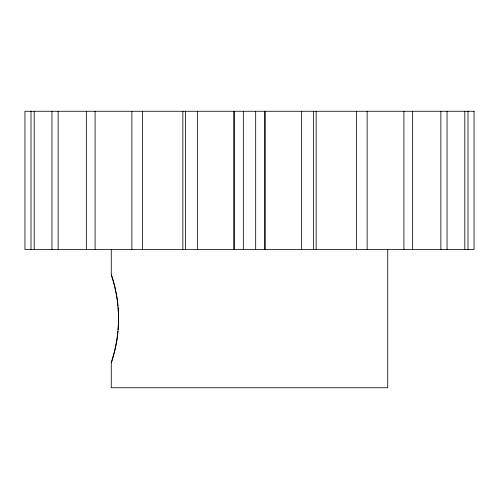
<?xml version="1.0" encoding="UTF-8"?>
<svg xmlns="http://www.w3.org/2000/svg" width="499" height="499" viewBox="0 0 499 499"><rect width="100%" height="100%" fill="white"/><g stroke="black" fill="none" stroke-linecap="round" stroke-linejoin="round"><path stroke-width="0.75" d="M387.735 249.5L387.735 387.735L111.265 387.735L111.265 362.835L114.028 353.417A44.885 9.793 90 0 0 115.375 347.684L116.286 343.275A43.457 12.126 -90 0 0 117.982 330.718M111.265 249.5L111.265 274.406L112.356 277.931A44.966 7.036 90 0 1 113.516 281.891L114.028 283.819A44.885 9.793 90 0 1 115.375 289.551L116.286 293.961A43.457 12.126 90 0 1 117.982 306.517M111.302 362.842L111.601 361.844A44.517 4.192 -90 0 0 112.356 359.317A44.91 7.023 -90 0 0 113.516 355.344L113.94 353.722A44.916 9.799 90 0 0 115.3 348.059L116.205 343.686A43.5 12.138 -90 0 0 117.939 331.199M111.302 274.4L111.601 275.392M112.356 277.931L113.94 283.513A44.916 9.799 -90 0 1 115.3 289.177L116.205 293.549A43.5 12.138 -90 0 1 117.939 306.037M468 111.265L468 249.5M464.8 111.265L464.8 249.5M447.054 111.265L447.054 249.5M440.873 111.265L440.873 249.5M412.654 111.265L412.654 249.5M403.909 111.265L403.909 249.5M367.127 111.265L367.127 249.5M356.423 111.265L356.423 249.5M316.148 111.265L316.148 249.5M313.59 111.265L313.59 249.5M301.646 111.265L301.646 249.5M265.137 111.265L265.137 249.5M264.757 111.265L264.757 249.5M255.681 111.265L255.681 249.5M243.319 111.265L243.319 249.5M234.243 111.265L234.243 249.5M233.863 111.265L233.863 249.5M197.355 111.265L197.355 249.5M185.41 111.265L185.41 249.5M182.852 111.265L182.852 249.5M142.577 111.265L142.577 249.5M131.873 111.265L131.873 249.5M95.091 111.265L95.091 249.5M86.346 111.265L86.346 249.5M58.127 111.265L58.127 249.5M51.946 111.265L51.946 249.5M34.2 111.265L34.2 249.5M31 111.265L31 249.5M111.601 275.641A44.579 4.129 89.7 0 1 112.337 278.336M118.594 322.672A43.245 3.88 89.2 0 1 118.519 318.618M118.569 319.759L118.026 330.045L118.169 328.51A41.729 14.134 90 0 0 118.569 317.476L118.026 307.191L118.169 308.725A41.729 14.134 -90 0 1 118.569 319.759M474.05 111.265L24.95 111.265L24.95 249.5L474.05 249.5L474.05 111.265"/></g></svg>
